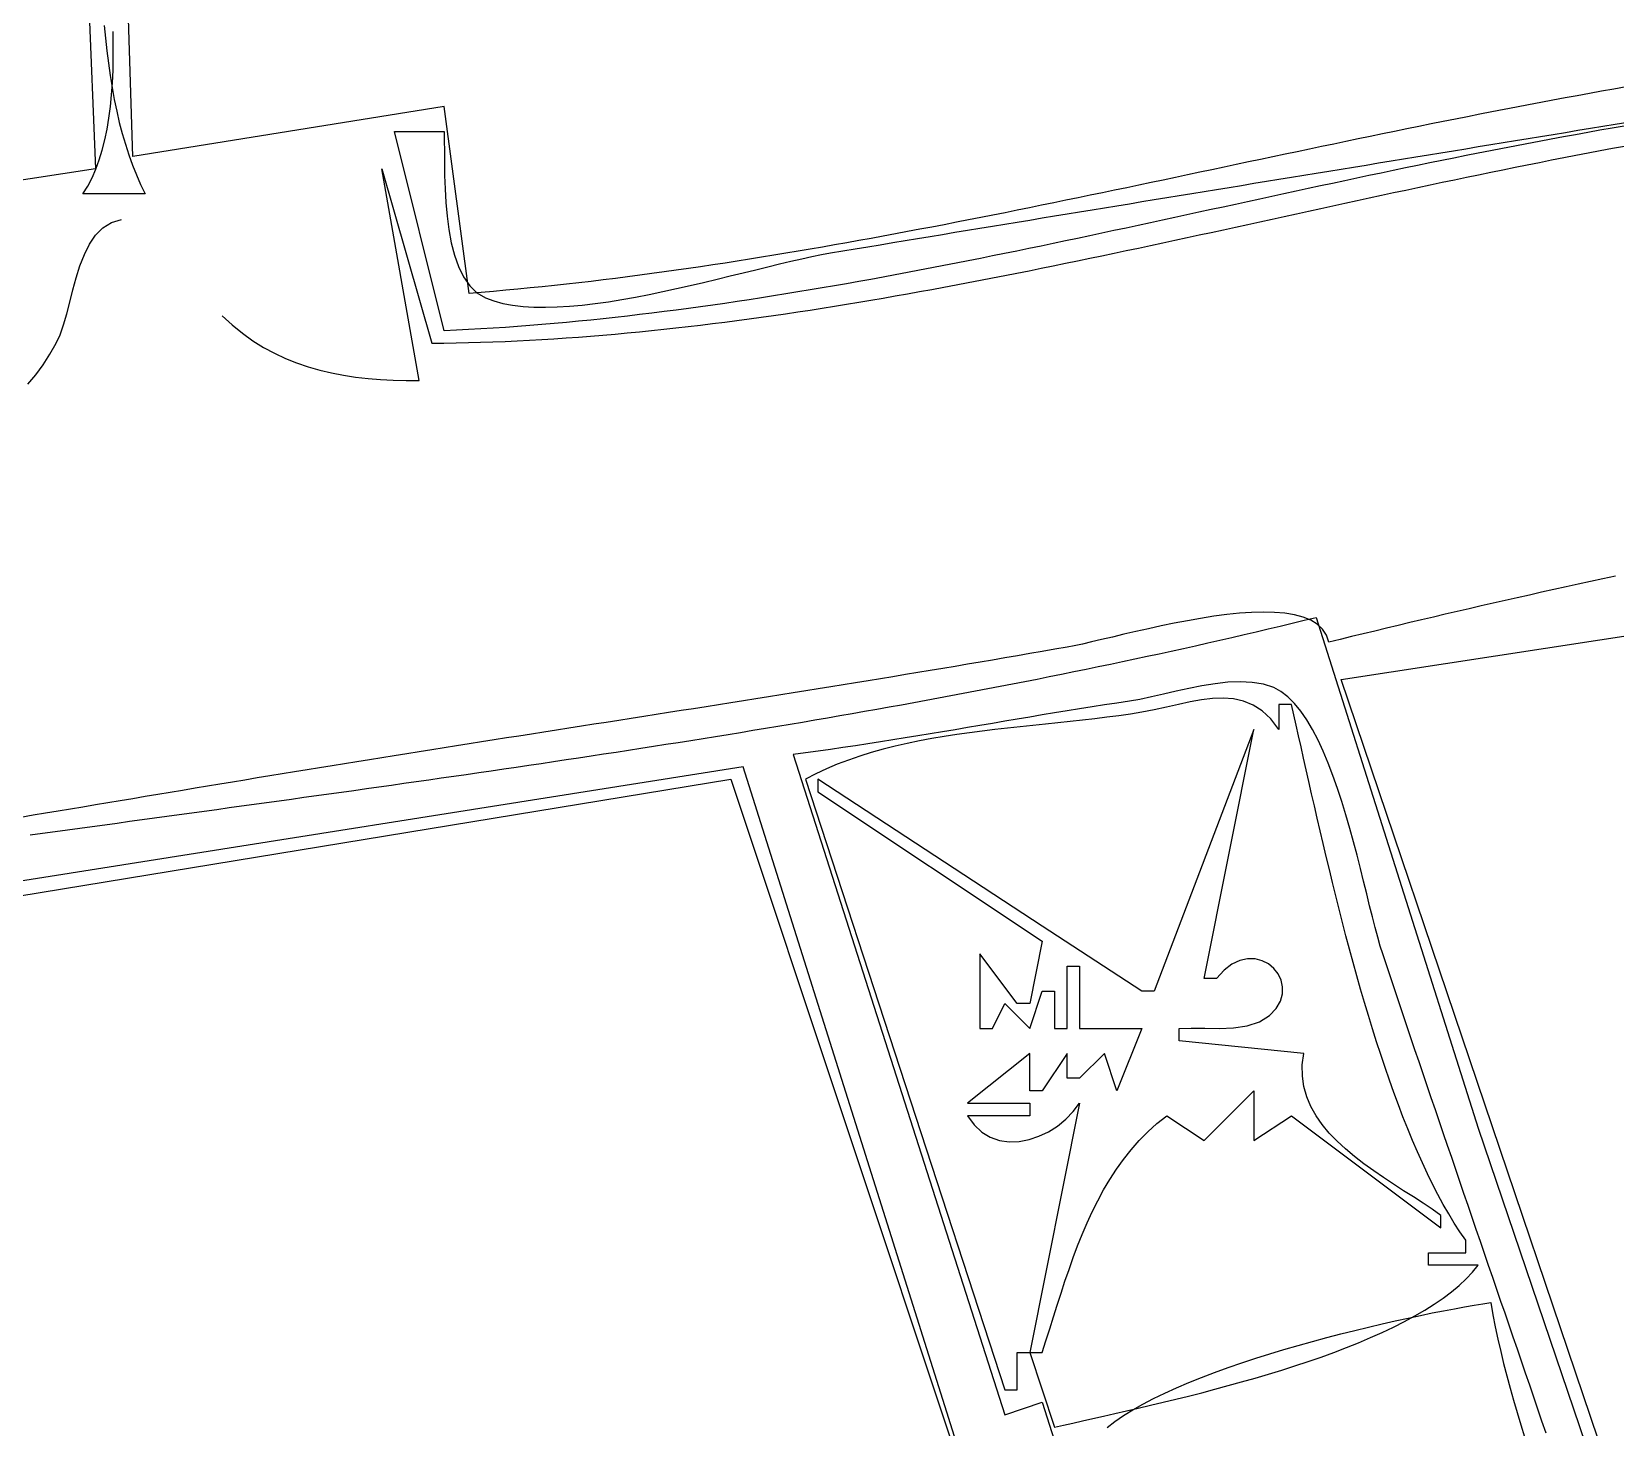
# Model space of a CAD drawing. Header units: metres. Extents: x 63 to 1153, y 57 to 743.
# Drawn here: x 729.9 to 857, y 483 to 595 of the extents above; entities that cross this region are included whole.
import ezdxf

# ---------------------------------------------------------------- set-up
doc = ezdxf.new("R2010")
doc.units = ezdxf.units.M

msp = doc.modelspace()

# ---------------------------------------------------------------- linework, layer by layer
for p, q in [((738, 585), (734, 712)), ((732.9606, 636), (735, 584)), ((735.7119, 595.5166), (735.8074, 594.491)), ((736.4399, 593.9677), (736.4222, 595.0208)), ((735.8074, 594.491), (735.9174, 593.478)), ((736.4383, 592.9307), (736.4399, 593.9677)), ((735.9174, 593.478), (736.0427, 592.4786)), ((736.0427, 592.4786), (736.1839, 591.4941)), ((736.4159, 591.9122), (736.4383, 592.9307)), ((736.1839, 591.4941), (736.3418, 590.5258)), ((736.3715, 590.9147), (736.4159, 591.9122)), ((736.2101, 588.9919), (736.3034, 589.9405)), ((736.3034, 589.9405), (736.3715, 590.9147)), ((736.3418, 590.5258), (736.5172, 589.5748)), ((853.9488, 589.8698), (852.9709, 589.6896)), ((854.9267, 590.048), (853.9488, 589.8698)), ((855.9047, 590.2243), (854.9267, 590.048)), ((856.8828, 590.3986), (855.9047, 590.2243)), ((857.8608, 590.5707), (856.8828, 590.3986)), ((736.0904, 588.0714), (736.2101, 588.9919)), ((736.5172, 589.5748), (736.7107, 588.6425)), ((736.7107, 588.6425), (736.9232, 587.7299)), ((763, 589), (738, 585)), ((765, 574), (763, 589)), ((847.1045, 588.5719), (846.1269, 588.3801)), ((848.0821, 588.7622), (847.1045, 588.5719)), ((849.0598, 588.951), (848.0821, 588.7622)), ((850.0375, 589.1382), (849.0598, 588.951)), ((851.0153, 589.3237), (850.0375, 589.1382)), ((851.9931, 589.5075), (851.0153, 589.3237)), ((852.9709, 589.6896), (851.9931, 589.5075)), ((735.9426, 587.1813), (736.0904, 588.0714)), ((736.9232, 587.7299), (737.1552, 586.8384)), ((841.2394, 587.4019), (840.262, 587.2028)), ((842.2168, 587.5999), (841.2394, 587.4019)), ((843.1943, 587.7968), (842.2168, 587.5999)), ((844.1718, 587.9925), (843.1943, 587.7968)), ((845.1493, 588.187), (844.1718, 587.9925)), ((846.1269, 588.3801), (845.1493, 588.187)), ((855.0018, 587.2591), (856.0018, 587.4239)), ((856.0018, 587.4239), (857.0017, 587.5889)), ((857.7154, 587.4312), (856.7388, 587.2632)), ((857.0017, 587.5889), (858.0016, 587.754)), ((735.557, 585.5016), (735.7653, 586.3239)), ((735.7653, 586.3239), (735.9426, 587.1813)), ((737.1552, 586.8384), (737.4076, 585.9692)), ((763, 571), (759, 587)), ((759, 587), (763, 587)), ((763, 587), (763.0083, 586.2643)), ((763.0083, 586.2643), (763.011, 585.4154)), ((835.3754, 586.1941), (834.3982, 585.9901)), ((836.3527, 586.3974), (835.3754, 586.1941)), ((837.33, 586.6), (836.3527, 586.3974)), ((838.3073, 586.8018), (837.33, 586.6)), ((839.2846, 587.0028), (838.3073, 586.8018)), ((840.262, 587.2028), (839.2846, 587.0028)), ((847.0018, 585.9442), (848.0018, 586.1082)), ((848.0018, 586.1082), (849.0019, 586.2723)), ((849.9062, 586.0171), (848.9305, 585.8301)), ((849.0019, 586.2723), (850.0019, 586.4365)), ((850.882, 586.202), (849.9062, 586.0171)), ((850.0019, 586.4365), (851.0019, 586.6008)), ((851.8578, 586.3847), (850.882, 586.202)), ((851.0019, 586.6008), (852.0019, 586.7652)), ((852.8338, 586.5652), (851.8578, 586.3847)), ((852.0019, 586.7652), (853.0019, 586.9297)), ((853.8099, 586.7434), (852.8338, 586.5652)), ((853.0019, 586.9297), (854.0019, 587.0943)), ((854.7861, 586.9192), (853.8099, 586.7434)), ((854.0019, 587.0943), (855.0018, 587.2591)), ((855.7624, 587.0925), (854.7861, 586.9192)), ((856.7388, 587.2632), (855.7624, 587.0925)), ((735.3163, 584.7168), (735.557, 585.5016)), ((737.4076, 585.9692), (737.681, 585.1235)), ((737.681, 585.1235), (737.9762, 584.3024)), ((763.011, 585.4154), (763.0164, 584.4743)), ((828.5351, 584.7563), (827.558, 584.5497)), ((829.5122, 584.9628), (828.5351, 584.7563)), ((830.4894, 585.169), (829.5122, 584.9628)), ((831.4665, 585.3749), (830.4894, 585.169)), ((832.4437, 585.5805), (831.4665, 585.3749)), ((833.4209, 585.7855), (832.4437, 585.5805)), ((834.3982, 585.9901), (833.4209, 585.7855)), ((839.0011, 584.6347), (840.0012, 584.7982)), ((840.0012, 584.7982), (841.0013, 584.9617)), ((841.0013, 584.9617), (842.0014, 585.1253)), ((842.0014, 585.1253), (843.0015, 585.2889)), ((843.0015, 585.2889), (844.0016, 585.4526)), ((844.0533, 584.8672), (843.0781, 584.6695)), ((844.0016, 585.4526), (845.0017, 585.6164)), ((845.0286, 585.0633), (844.0533, 584.8672)), ((845.0017, 585.6164), (846.0017, 585.7803)), ((846.004, 585.2577), (845.0286, 585.0633)), ((846.0017, 585.7803), (847.0018, 585.9442)), ((846.9794, 585.4503), (846.004, 585.2577)), ((847.9549, 585.6412), (846.9794, 585.4503)), ((848.9305, 585.8301), (847.9549, 585.6412)), ((851.89, 584.7145), (852.8661, 584.9055)), ((852.8661, 584.9055), (853.8424, 585.0944)), ((853.8424, 585.0944), (854.8187, 585.2812)), ((854.8187, 585.2812), (855.795, 585.4659)), ((855.795, 585.4659), (856.7715, 585.6483)), ((856.7715, 585.6483), (857.748, 585.8284)), ((735, 584), (709, 580)), ((734.7318, 583.2692), (735.0417, 583.9719)), ((735.0417, 583.9719), (735.3163, 584.7168)), ((737.9762, 584.3024), (738.294, 583.5074)), ((738.294, 583.5074), (738.635, 582.7395)), ((761, 567), (758, 584)), ((758, 584), (762, 570)), ((763.0164, 584.4743), (763.0329, 583.4619)), ((822.6726, 583.516), (821.6955, 583.3097)), ((823.6497, 583.7226), (822.6726, 583.516)), ((824.6267, 583.9293), (823.6497, 583.7226)), ((825.6038, 584.1361), (824.6267, 583.9293)), ((826.5809, 584.3429), (825.6038, 584.1361)), ((827.558, 584.5497), (826.5809, 584.3429)), ((831, 583.3279), (832.0002, 583.4912)), ((832.0002, 583.4912), (833.0003, 583.6545)), ((833.0003, 583.6545), (834.0004, 583.8178)), ((834.0004, 583.8178), (835.0006, 583.9811)), ((835.0006, 583.9811), (836.0007, 584.1444)), ((836.0007, 584.1444), (837.0008, 584.3078)), ((837.0008, 584.3078), (838.001, 584.4712)), ((838.2031, 583.6606), (837.2283, 583.4553)), ((838.001, 584.4712), (839.0011, 584.6347)), ((839.178, 583.8649), (838.2031, 583.6606)), ((840.1529, 584.068), (839.178, 583.8649)), ((841.1279, 584.2699), (840.1529, 584.068)), ((842.103, 584.4704), (841.1279, 584.2699)), ((843.0781, 584.6695), (842.103, 584.4704)), ((845.0587, 583.3293), (846.0344, 583.5318)), ((846.0344, 583.5318), (847.0102, 583.7329)), ((847.0102, 583.7329), (847.986, 583.9326)), ((847.986, 583.9326), (848.9619, 584.1306)), ((848.9619, 584.1306), (849.9379, 584.327)), ((849.9379, 584.327), (850.9139, 584.5217)), ((850.9139, 584.5217), (851.89, 584.7145)), ((734, 582), (734.385, 582.6111)), ((734.385, 582.6111), (734.7318, 583.2692)), ((738.635, 582.7395), (739, 582)), ((763.0329, 583.4619), (763.0688, 582.3994)), ((763.0688, 582.3994), (763.1322, 581.3077)), ((816.8104, 582.2835), (815.8333, 582.0799)), ((817.7874, 582.4878), (816.8104, 582.2835)), ((818.7644, 582.6926), (817.7874, 582.4878)), ((819.7415, 582.8979), (818.7644, 582.6926)), ((820.7185, 583.1036), (819.7415, 582.8979)), ((821.6955, 583.3097), (820.7185, 583.1036)), ((823.9991, 582.1847), (824.9992, 582.3481)), ((824.9992, 582.3481), (825.9993, 582.5114)), ((825.9993, 582.5114), (826.9995, 582.6747)), ((826.9995, 582.6747), (827.9996, 582.838)), ((827.9996, 582.838), (828.9997, 583.0013)), ((828.9997, 583.0013), (829.9999, 583.1646)), ((829.9999, 583.1646), (831, 583.3279)), ((831.38, 582.2052), (830.4054, 581.9946)), ((832.3547, 582.4153), (831.38, 582.2052)), ((833.3293, 582.6248), (832.3547, 582.4153)), ((834.304, 582.8336), (833.3293, 582.6248)), ((835.2787, 583.0417), (834.304, 582.8336)), ((836.2535, 583.2489), (835.2787, 583.0417)), ((837.2283, 583.4553), (836.2535, 583.2489)), ((839.2051, 582.0895), (840.1806, 582.2987)), ((840.1806, 582.2987), (841.1561, 582.5069)), ((841.1561, 582.5069), (842.1317, 582.7142)), ((842.1317, 582.7142), (843.1073, 582.9204)), ((843.1073, 582.9204), (844.083, 583.1255)), ((844.083, 583.1255), (845.0587, 583.3293)), ((739, 582), (734, 582)), ((763.1322, 581.3077), (763.2317, 580.2079)), ((810.9482, 581.0733), (809.9711, 580.8748)), ((811.9252, 581.2728), (810.9482, 581.0733)), ((812.9023, 581.4733), (811.9252, 581.2728)), ((813.8793, 581.6747), (812.9023, 581.4733)), ((814.8563, 581.8769), (813.8793, 581.6747)), ((815.8333, 582.0799), (814.8563, 581.8769)), ((815.9982, 580.8762), (816.9983, 581.04)), ((816.9983, 581.04), (817.9984, 581.2037)), ((817.9984, 581.2037), (818.9985, 581.3673)), ((818.9985, 581.3673), (819.9986, 581.5309)), ((819.9986, 581.5309), (820.9987, 581.6944)), ((820.9987, 581.6944), (821.9988, 581.8579)), ((821.9988, 581.8579), (822.9989, 582.0213)), ((822.9989, 582.0213), (823.9991, 582.1847)), ((825.5326, 580.9372), (824.5581, 580.7254)), ((826.5072, 581.149), (825.5326, 580.9372)), ((827.4817, 581.3608), (826.5072, 581.149)), ((828.4563, 581.5723), (827.4817, 581.3608)), ((829.4308, 581.7836), (828.4563, 581.5723)), ((830.4054, 581.9946), (829.4308, 581.7836)), ((833.3526, 580.8207), (834.328, 581.0334)), ((834.328, 581.0334), (835.3033, 581.2458)), ((835.3033, 581.2458), (836.2787, 581.4576)), ((836.2787, 581.4576), (837.2542, 581.6689)), ((837.2542, 581.6689), (838.2296, 581.8796)), ((838.2296, 581.8796), (839.2051, 582.0895)), ((735.6002, 579.2574), (736.2868, 579.6913)), ((736.2868, 579.6913), (737.0934, 579.9398)), ((763.2317, 580.2079), (763.3753, 579.1211)), ((804.1087, 579.7087), (803.1315, 579.5192)), ((805.0858, 579.8998), (804.1087, 579.7087)), ((806.0629, 580.0922), (805.0858, 579.8998)), ((807.0399, 580.286), (806.0629, 580.0922)), ((808.017, 580.481), (807.0399, 580.286)), ((807.998, 579.5632), (808.998, 579.7277)), ((808.9941, 580.6773), (808.017, 580.481)), ((809.9711, 580.8748), (808.9941, 580.6773)), ((808.998, 579.7277), (809.998, 579.892)), ((809.998, 579.892), (810.998, 580.0563)), ((810.998, 580.0563), (811.998, 580.2204)), ((811.998, 580.2204), (812.9981, 580.3845)), ((812.9981, 580.3845), (813.9981, 580.5485)), ((813.9981, 580.5485), (814.9982, 580.7124)), ((814.9982, 580.7124), (815.9982, 580.8762)), ((819.6853, 579.6693), (818.7107, 579.4592)), ((820.6599, 579.8798), (819.6853, 579.6693)), ((821.6344, 580.0908), (820.6599, 579.8798)), ((822.609, 580.3021), (821.6344, 580.0908)), ((823.5836, 580.5137), (822.609, 580.3021)), ((824.5581, 580.7254), (823.5836, 580.5137)), ((827.5006, 579.5412), (828.4759, 579.7545)), ((828.4759, 579.7545), (829.4512, 579.9678)), ((829.4512, 579.9678), (830.4266, 580.1812)), ((830.4266, 580.1812), (831.4019, 580.3945)), ((831.4019, 580.3945), (832.3772, 580.6077)), ((832.3772, 580.6077), (833.3526, 580.8207)), ((734.5293, 577.9421), (735.0192, 578.6653)), ((735.0192, 578.6653), (735.6002, 579.2574)), ((763.3753, 579.1211), (763.5716, 578.0683)), ((797.2684, 578.4171), (796.2912, 578.2398)), ((798.2457, 578.5963), (797.2684, 578.4171)), ((799.2229, 578.7774), (798.2457, 578.5963)), ((800.2001, 578.9603), (799.2229, 578.7774)), ((799.9987, 578.243), (800.9985, 578.4085)), ((801.1772, 579.1449), (800.2001, 578.9603)), ((800.9985, 578.4085), (801.9984, 578.5739)), ((802.1544, 579.3313), (801.1772, 579.1449)), ((801.9984, 578.5739), (802.9983, 578.7391)), ((803.1315, 579.5192), (802.1544, 579.3313)), ((802.9983, 578.7391), (803.9982, 578.9042)), ((803.9982, 578.9042), (804.9981, 579.0691)), ((804.9981, 579.0691), (805.9981, 579.2339)), ((805.9981, 579.2339), (806.998, 579.3986)), ((806.998, 579.3986), (807.998, 579.5632)), ((813.8371, 578.4192), (812.8623, 578.2139)), ((814.8119, 578.6256), (813.8371, 578.4192)), ((815.7867, 578.8328), (814.8119, 578.6256)), ((816.7614, 579.0409), (815.7867, 578.8328)), ((817.736, 579.2497), (816.7614, 579.0409)), ((818.7107, 579.4592), (817.736, 579.2497)), ((821.6484, 578.2694), (822.6238, 578.4801)), ((822.6238, 578.4801), (823.5991, 578.6914)), ((823.5991, 578.6914), (824.5745, 578.9032)), ((824.5745, 578.9032), (825.5499, 579.1155)), ((825.5499, 579.1155), (826.5252, 579.3282)), ((826.5252, 579.3282), (827.5006, 579.5412)), ((733.766, 576.2104), (734.1164, 577.1147)), ((734.1164, 577.1147), (734.5293, 577.9421)), ((763.5716, 578.0683), (763.8287, 577.0704)), ((790.4271, 577.2212), (789.4496, 577.0595)), ((791.4045, 577.3853), (790.4271, 577.2212)), ((792.3819, 577.5518), (791.4045, 577.3853)), ((793.3592, 577.7205), (792.3819, 577.5518)), ((792.5184, 576.9646), (793.2866, 577.1188)), ((793.2866, 577.1188), (794, 577.2469)), ((794.3366, 577.8915), (793.3592, 577.7205)), ((794, 577.2468), (794.9997, 577.4132)), ((795.3139, 578.0646), (794.3366, 577.8915)), ((794.9997, 577.4132), (795.9994, 577.5795)), ((796.2912, 578.2398), (795.3139, 578.0646)), ((795.9994, 577.5795), (796.9992, 577.7456)), ((796.9992, 577.7456), (797.999, 577.9116)), ((797.999, 577.9116), (798.9988, 578.0774)), ((798.9988, 578.0774), (799.9987, 578.243)), ((807.9874, 577.2049), (807.0123, 577.0073)), ((808.9625, 577.4041), (807.9874, 577.2049)), ((809.9376, 577.6046), (808.9625, 577.4041)), ((810.9125, 577.8065), (809.9376, 577.6046)), ((811.8875, 578.0096), (810.9125, 577.8065)), ((812.8623, 578.2139), (811.8875, 578.0096)), ((815.7954, 577.0236), (816.771, 577.2287)), ((816.771, 577.2287), (817.7465, 577.4349)), ((817.7465, 577.4349), (818.722, 577.6421)), ((818.722, 577.6421), (819.6975, 577.8504)), ((819.6975, 577.8504), (820.6729, 578.0595)), ((820.6729, 578.0595), (821.6484, 578.2694)), ((733.4638, 575.2562), (733.766, 576.2104)), ((763.8287, 577.0704), (764.1549, 576.1486)), ((764.1549, 576.1486), (764.5587, 575.3239)), ((781.6288, 575.8612), (780.651, 575.7243)), ((782.6065, 576.0011), (781.6288, 575.8612)), ((783.5842, 576.144), (782.6065, 576.0011)), ((784.5619, 576.2897), (783.5842, 576.144)), ((785.5395, 576.4383), (784.5619, 576.2897)), ((786.5171, 576.5896), (785.5395, 576.4383)), ((787.4946, 576.7437), (786.5171, 576.5896)), ((786.9913, 575.6554), (788.0009, 575.9046)), ((788.4722, 576.9003), (787.4946, 576.7437)), ((788.0009, 575.9046), (788.9806, 576.1454)), ((789.4496, 577.0595), (788.4722, 576.9003)), ((788.9806, 576.1454), (789.9264, 576.3747)), ((789.9264, 576.3747), (790.8341, 576.5896)), ((790.8341, 576.5896), (791.6995, 576.7872)), ((791.6995, 576.7872), (792.5184, 576.9646)), ((801.1596, 575.8574), (800.1839, 575.6725)), ((802.1353, 576.0443), (801.1596, 575.8574)), ((803.1108, 576.2333), (802.1353, 576.0443)), ((804.0863, 576.4241), (803.1108, 576.2333)), ((805.0617, 576.6168), (804.0863, 576.4241)), ((806.037, 576.8112), (805.0617, 576.6168)), ((807.0123, 577.0073), (806.037, 576.8112)), ((809.941, 575.8222), (810.9169, 576.0186)), ((810.9169, 576.0186), (811.8927, 576.2166)), ((811.8927, 576.2166), (812.8684, 576.4163)), ((812.8684, 576.4163), (813.8441, 576.6173)), ((813.8441, 576.6173), (814.8198, 576.8198)), ((814.8198, 576.8198), (815.7954, 577.0236)), ((733.1955, 574.2792), (733.4638, 575.2562)), ((764.5587, 575.3239), (765.0482, 574.6173)), ((765.0482, 574.6173), (765.6318, 574.0499)), ((771.8489, 574.6395), (770.8707, 574.5365)), ((772.8271, 574.7462), (771.8489, 574.6395)), ((773.8053, 574.8564), (772.8271, 574.7462)), ((774.7834, 574.9703), (773.8053, 574.8564)), ((775.7615, 575.0876), (774.7834, 574.9703)), ((776.7395, 575.2084), (775.7615, 575.0876)), ((777.7174, 575.3325), (776.7395, 575.2084)), ((778.6953, 575.4599), (777.7174, 575.3325)), ((779.6732, 575.5905), (778.6953, 575.4599)), ((780.651, 575.7243), (779.6732, 575.5905)), ((781.6434, 574.3838), (782.7391, 574.6317)), ((782.7391, 574.6317), (783.8259, 574.8857)), ((783.8259, 574.8857), (784.8997, 575.143)), ((784.8997, 575.143), (785.9562, 575.4005)), ((785.9562, 575.4005), (786.9913, 575.6554)), ((794.3273, 574.6113), (793.3508, 574.4432)), ((795.3037, 574.782), (794.3273, 574.6113)), ((796.28, 574.9553), (795.3037, 574.782)), ((797.2561, 575.1311), (796.28, 574.9553)), ((798.2321, 575.3093), (797.2561, 575.1311)), ((799.2081, 575.4898), (798.2321, 575.3093)), ((800.1839, 575.6725), (799.2081, 575.4898)), ((803.1084, 574.5012), (804.0847, 574.6836)), ((804.0847, 574.6836), (805.0609, 574.8682)), ((805.0609, 574.8682), (806.037, 575.055)), ((806.037, 575.055), (807.0131, 575.2439)), ((807.0131, 575.2439), (807.9892, 575.4348)), ((807.9892, 575.4348), (808.9651, 575.6276)), ((808.9651, 575.6276), (809.941, 575.8222)), ((732.7032, 572.365), (732.9468, 573.3064)), ((732.9468, 573.3064), (733.1955, 574.2792)), ((765.9786, 574.0794), (765, 574)), ((765.6318, 574.0499), (766.3178, 573.6427)), ((766.9571, 574.1629), (765.9786, 574.0794)), ((766.3178, 573.6427), (766.9868, 573.3939)), ((767.9356, 574.2504), (766.9571, 574.1629)), ((766.9868, 573.3939), (767.7139, 573.1981)), ((768.914, 574.3419), (767.9356, 574.2504)), ((769.8924, 574.4373), (768.914, 574.3419)), ((770.8707, 574.5365), (769.8924, 574.4373)), ((775.1173, 573.1892), (776.1784, 573.3387)), ((776.1784, 573.3387), (777.2557, 573.512)), ((777.2557, 573.512), (778.345, 573.7061)), ((778.345, 573.7061), (779.4422, 573.9181)), ((779.4422, 573.9181), (780.5431, 574.1449)), ((780.5431, 574.1449), (781.6434, 574.3838)), ((786.5117, 573.3479), (785.5341, 573.2041)), ((787.4892, 573.4951), (786.5117, 573.3479)), ((788.4664, 573.6456), (787.4892, 573.4951)), ((789.4436, 573.7991), (788.4664, 573.6456)), ((790.4206, 573.9558), (789.4436, 573.7991)), ((791.3975, 574.1154), (790.4206, 573.9558)), ((792.3742, 574.2779), (791.3975, 574.1154)), ((793.3508, 574.4432), (792.3742, 574.2779)), ((796.272, 573.2946), (797.2489, 573.4589)), ((797.2489, 573.4589), (798.2257, 573.626)), ((798.2257, 573.626), (799.2024, 573.7958)), ((799.2024, 573.7958), (800.179, 573.9684)), ((800.179, 573.9684), (801.1555, 574.1435)), ((801.1555, 574.1435), (802.132, 574.3211)), ((802.132, 574.3211), (803.1084, 574.5012)), ((732.4505, 571.4821), (732.7032, 572.365)), ((745.1882, 572.2129), (745.9918, 571.4742)), ((767.7139, 573.1981), (768.4948, 573.0524)), ((768.4948, 573.0524), (769.3253, 572.9539)), ((769.3253, 572.9539), (770.2013, 572.8996)), ((770.2013, 572.8996), (771.1187, 572.8867)), ((771.1187, 572.8867), (772.0731, 572.9121)), ((772.0731, 572.9121), (773.0605, 572.9729)), ((773.0605, 572.9729), (774.0766, 573.0662)), ((774.0766, 573.0662), (775.1173, 573.1892)), ((776.7286, 572.0719), (775.7493, 571.9658)), ((777.7077, 572.1823), (776.7286, 572.0719)), ((778.6866, 572.2967), (777.7077, 572.1823)), ((779.6653, 572.415), (778.6866, 572.2967)), ((780.6439, 572.5373), (779.6653, 572.415)), ((781.6222, 572.6633), (780.6439, 572.5373)), ((782.6005, 572.7931), (781.6222, 572.6633)), ((783.5785, 572.9266), (782.6005, 572.7931)), ((784.5564, 573.0636), (783.5785, 572.9266)), ((785.5341, 573.2041), (784.5564, 573.0636)), ((787.4753, 571.9586), (788.4531, 572.0934)), ((788.4531, 572.0934), (789.4309, 572.2318)), ((789.4309, 572.2318), (790.4085, 572.3737)), ((790.4085, 572.3737), (791.386, 572.5191)), ((791.386, 572.5191), (792.3634, 572.6678)), ((792.3634, 572.6678), (793.3407, 572.8198)), ((793.3407, 572.8198), (794.3179, 572.975)), ((794.3179, 572.975), (795.295, 573.1333)), ((795.295, 573.1333), (796.272, 573.2946)), ((732.1743, 570.6847), (732.4505, 571.4821)), ((745.9918, 571.4742), (746.8121, 570.8066)), ((746.8121, 570.8066), (747.6487, 570.2068)), ((763.982, 571.0448), (763, 571)), ((764.9638, 571.0948), (763.982, 571.0448)), ((765.9454, 571.1499), (764.9638, 571.0948)), ((766.9267, 571.2101), (765.9454, 571.1499)), ((767.9079, 571.2753), (766.9267, 571.2101)), ((768.8888, 571.3454), (767.9079, 571.2753)), ((769.8695, 571.4203), (768.8888, 571.3454)), ((770.85, 571.4998), (769.8695, 571.4203)), ((771.8302, 571.5841), (770.85, 571.4998)), ((772.8103, 571.6729), (771.8302, 571.5841)), ((773.7902, 571.7661), (772.8103, 571.6729)), ((774.7698, 571.8638), (773.7902, 571.7661)), ((775.7493, 571.9658), (774.7698, 571.8638)), ((776.7102, 570.7385), (777.6895, 570.8279)), ((777.6895, 570.8279), (778.6687, 570.9219)), ((778.6687, 570.9219), (779.6478, 571.0204)), ((779.6478, 571.0204), (780.6267, 571.1233)), ((780.6267, 571.1233), (781.6055, 571.2304)), ((781.6055, 571.2304), (782.5841, 571.3417)), ((782.5841, 571.3417), (783.5626, 571.4572)), ((783.5626, 571.4572), (784.541, 571.5767)), ((784.541, 571.5767), (785.5192, 571.7002)), ((785.5192, 571.7002), (786.4973, 571.8275)), ((786.4973, 571.8275), (787.4753, 571.9586)), ((731.3487, 569.1181), (731.8603, 570)), ((731.8603, 570), (732.1743, 570.6847)), ((747.6487, 570.2068), (748.5015, 569.6713)), ((748.5015, 569.6713), (749.3704, 569.1966)), ((762, 570), (762.9819, 570.011)), ((762.9819, 570.011), (763.9637, 570.0279)), ((763.9637, 570.0279), (764.9452, 570.0505)), ((764.9452, 570.0505), (765.9266, 570.0788)), ((765.9266, 570.0788), (766.9078, 570.1126)), ((766.9078, 570.1126), (767.8888, 570.152)), ((767.8888, 570.152), (768.8696, 570.1967)), ((768.8696, 570.1967), (769.8503, 570.2467)), ((769.8503, 570.2467), (770.8308, 570.302)), ((770.8308, 570.302), (771.8111, 570.3624)), ((771.8111, 570.3624), (772.7912, 570.4278)), ((772.7912, 570.4278), (773.7712, 570.4982)), ((773.7712, 570.4982), (774.751, 570.5735)), ((774.751, 570.5735), (775.7307, 570.6537)), ((775.7307, 570.6537), (776.7102, 570.7385)), ((730.2126, 567.4763), (730.799, 568.277)), ((730.799, 568.277), (731.3487, 569.1181)), ((749.3704, 569.1966), (750.2553, 568.7794)), ((750.2553, 568.7794), (751.156, 568.4162)), ((751.156, 568.4162), (752.0723, 568.1035)), ((729.591, 566.7154), (730.2126, 567.4763)), ((752.0723, 568.1035), (753.0042, 567.838)), ((753.0042, 567.838), (753.9514, 567.6163)), ((753.9514, 567.6163), (754.9138, 567.4348)), ((754.9138, 567.4348), (755.8913, 567.2902)), ((755.8913, 567.2902), (756.8838, 567.179)), ((756.8838, 567.179), (757.891, 567.0978)), ((757.891, 567.0978), (758.9129, 567.0432)), ((758.9129, 567.0432), (759.9492, 567.0117)), ((759.9492, 567.0117), (761, 567)), ((853.0487, 550.444), (852.0659, 550.228)), ((854.0341, 550.6591), (853.0487, 550.444)), ((855.022, 550.8731), (854.0341, 550.6591)), ((856.0123, 551.0859), (855.022, 550.8731)), ((857.0048, 551.2976), (856.0123, 551.0859)), ((848.1618, 549.3546), (847.1931, 549.1343)), ((849.1335, 549.5742), (848.1618, 549.3546)), ((850.1082, 549.793), (849.1335, 549.5742)), ((851.0857, 550.0109), (850.1082, 549.793)), ((852.0659, 550.228), (851.0857, 550.0109)), ((823.7166, 547.9177), (822.6557, 547.7313)), ((824.7709, 548.082), (823.7166, 547.9177)), ((825.8102, 548.2194), (824.7709, 548.082)), ((826.8259, 548.3249), (825.8102, 548.2194)), ((827.8095, 548.3938), (826.8259, 548.3249)), ((828.7524, 548.4212), (827.8095, 548.3938)), ((829.6461, 548.4023), (828.7524, 548.4212)), ((830.4821, 548.3322), (829.6461, 548.4023)), ((831.2518, 548.206), (830.4821, 548.3322)), ((831.9467, 548.0189), (831.2518, 548.206)), ((832.5582, 547.766), (831.9467, 548.0189)), ((832.036, 547.7636), (833, 548)), ((833, 548), (846, 507)), ((842.3982, 548.0231), (841.4495, 547.7993)), ((843.3504, 548.2464), (842.3982, 548.0231)), ((844.3061, 548.4692), (843.3504, 548.2464)), ((845.2652, 548.6915), (844.3061, 548.4692)), ((846.2276, 548.9132), (845.2652, 548.6915)), ((847.1931, 549.1343), (846.2276, 548.9132)), ((817.553, 546.6379), (816.6325, 546.4209)), ((818.5182, 546.862), (817.553, 546.6379)), ((819.5197, 547.0882), (818.5182, 546.862)), ((820.5487, 547.3117), (819.5197, 547.0882)), ((821.597, 547.5277), (820.5487, 547.3117)), ((822.6557, 547.7313), (821.597, 547.5277)), ((826.2303, 546.3882), (827.2004, 546.6125)), ((827.2004, 546.6125), (828.1696, 546.8387)), ((828.1696, 546.8387), (829.1377, 547.0669)), ((829.1377, 547.0669), (830.1048, 547.2971)), ((830.1048, 547.2971), (831.0709, 547.5294)), ((831.0709, 547.5294), (832.036, 547.7636)), ((833.0779, 547.4426), (832.5582, 547.766)), ((833.497, 547.0436), (833.0779, 547.4426)), ((833.8073, 546.5644), (833.497, 547.0436)), ((835, 543), (861, 547)), ((836.7631, 546.6758), (835.8378, 546.4506)), ((837.6925, 546.901), (836.7631, 546.6758)), ((838.6259, 547.126), (837.6925, 546.901)), ((839.5633, 547.3507), (838.6259, 547.126)), ((840.5046, 547.5752), (839.5633, 547.3507)), ((841.4495, 547.7993), (840.5046, 547.5752)), ((812.0026, 545.436), (811.0051, 545.262)), ((813, 545.611), (812.0026, 545.436)), ((813.5687, 545.7202), (813, 545.6111)), ((814.2248, 545.8605), (813.5687, 545.7202)), ((814.9599, 546.0274), (814.2248, 545.8605)), ((815.7653, 546.2158), (814.9599, 546.0274)), ((816.6325, 546.4209), (815.7653, 546.2158)), ((821.3652, 545.2952), (822.34, 545.5101)), ((822.34, 545.5101), (823.314, 545.7268)), ((823.314, 545.7268), (824.287, 545.9454)), ((824.287, 545.9454), (825.2591, 546.1658)), ((825.2591, 546.1658), (826.2303, 546.3882)), ((834, 546), (833.8073, 546.5644)), ((834.9167, 546.2253), (834, 546)), ((835.8378, 546.4506), (834.9167, 546.2253)), ((804.0173, 544.068), (803.0184, 543.9006)), ((805.0161, 544.2362), (804.0173, 544.068)), ((806.0146, 544.4051), (805.0161, 544.2362)), ((807.0131, 544.5748), (806.0146, 544.4051)), ((808.0113, 544.7453), (807.0131, 544.5748)), ((809.0094, 544.9166), (808.0113, 544.7453)), ((810.0073, 545.0889), (809.0094, 544.9166)), ((811.0051, 545.262), (810.0073, 545.0889)), ((815.4975, 544.0435), (816.4776, 544.2478)), ((816.4776, 544.2478), (817.4568, 544.4538)), ((817.4568, 544.4538), (818.4352, 544.6615)), ((818.4352, 544.6615), (819.4127, 544.8709)), ((819.4127, 544.8709), (820.3894, 545.0822)), ((820.3894, 545.0822), (821.3652, 545.2952)), ((797.0222, 542.9104), (796.0223, 542.7475)), ((798.0218, 543.0739), (797.0222, 542.9104)), ((799.0214, 543.2379), (798.0218, 543.0739)), ((800.0209, 543.4026), (799.0214, 543.2379)), ((801.0202, 543.568), (800.0209, 543.4026)), ((802.0194, 543.7339), (801.0202, 543.568)), ((803.0184, 543.9006), (802.0194, 543.7339)), ((808.6152, 542.6599), (809.6007, 542.8528)), ((809.6007, 542.8528), (810.5854, 543.0472)), ((810.5854, 543.0472), (811.5693, 543.2432)), ((811.5693, 543.2432), (812.5525, 543.4408)), ((812.5525, 543.4408), (813.535, 543.6401)), ((813.535, 543.6401), (814.5166, 543.841)), ((814.5166, 543.841), (815.4975, 544.0435)), ((826.8997, 542.8279), (825.9003, 542.7857)), ((827.8555, 542.7817), (826.8997, 542.8279)), ((857.0031, 478), (835, 543)), ((789.0209, 541.6209), (788.0203, 541.4616)), ((790.0214, 541.7805), (789.0209, 541.6209)), ((791.0217, 541.9406), (790.0214, 541.7805)), ((792.0221, 542.101), (791.0217, 541.9406)), ((793.0223, 542.2619), (792.0221, 542.101)), ((794.0224, 542.4233), (793.0223, 542.2619)), ((795.0224, 542.5851), (794.0224, 542.4233)), ((796.0223, 542.7475), (795.0224, 542.5851)), ((801.6984, 541.3519), (802.6885, 541.5344)), ((802.6885, 541.5344), (803.6779, 541.7183)), ((803.6779, 541.7183), (804.6667, 541.9037)), ((804.6667, 541.9037), (805.6548, 542.0905)), ((805.6548, 542.0905), (806.6423, 542.2788)), ((806.6423, 542.2788), (807.6291, 542.4686)), ((807.6291, 542.4686), (808.6152, 542.6599)), ((819.7654, 541.6122), (818.849, 541.4192)), ((820.7352, 541.8338), (819.7654, 541.6122)), ((821.7445, 542.0673), (820.7352, 541.8338)), ((822.7795, 542.2959), (821.7445, 542.0673)), ((823.8264, 542.503), (822.7795, 542.2959)), ((824.8713, 542.6719), (823.8264, 542.503)), ((825.5353, 541.5187), (824.6737, 541.4848)), ((825.9003, 542.7857), (824.8713, 542.6719)), ((826.3669, 541.4565), (825.5353, 541.5187)), ((828.7538, 542.6303), (827.8555, 542.7817)), ((829.581, 542.3572), (828.7538, 542.6303)), ((830.1621, 542.0431), (829.581, 542.3572)), ((830.7177, 541.6195), (830.1621, 542.0431)), ((831.2485, 541.0947), (830.7177, 541.6195)), ((781.0149, 540.355), (780.014, 540.1978)), ((782.0158, 540.5124), (781.0149, 540.355)), ((783.0167, 540.67), (782.0158, 540.5124)), ((784.0175, 540.8278), (783.0167, 540.67)), ((785.0183, 540.9858), (784.0175, 540.8278)), ((786.0191, 541.1441), (785.0183, 540.9858)), ((787.0197, 541.3027), (786.0191, 541.1441)), ((788.0203, 541.4616), (787.0197, 541.3027)), ((794.7522, 540.112), (795.7461, 540.2852)), ((795.7461, 540.2852), (796.7395, 540.4597)), ((796.7395, 540.4597), (797.7324, 540.6355)), ((797.7324, 540.6355), (798.7248, 540.8126)), ((798.7248, 540.8126), (799.7166, 540.991)), ((799.7166, 540.991), (800.7078, 541.1707)), ((800.7078, 541.1707), (801.6984, 541.3519)), ((812.0002, 540.3295), (811.0009, 540.1641)), ((812.9995, 540.4931), (812.0002, 540.3295)), ((813.9991, 540.6545), (812.9995, 540.4931)), ((814.9989, 540.8133), (813.9991, 540.6545)), ((815.9989, 540.9694), (814.9989, 540.8133)), ((816.9993, 541.1222), (815.9989, 540.9694)), ((818, 541.2716), (816.9993, 541.1222)), ((818.849, 541.4192), (818, 541.2716)), ((819, 540.3889), (818.0787, 540.2409)), ((819.9947, 540.5772), (819, 540.3889)), ((820.9727, 540.7901), (819.9947, 540.5772)), ((821.9318, 541.0074), (820.9727, 540.7901)), ((822.8698, 541.209), (821.9318, 541.0074)), ((823.7845, 541.3748), (822.8698, 541.209)), ((824.6737, 541.4848), (823.7845, 541.3748)), ((827.1665, 541.2781), (826.3669, 541.4565)), ((827.9317, 540.9633), (827.1665, 541.2781)), ((828.6605, 540.4921), (827.9317, 540.9633)), ((829.3507, 539.8444), (828.6605, 540.4921)), ((831, 541), (830, 541)), ((830, 541), (830, 539)), ((831.1872, 540.1864), (831, 541)), ((831.7554, 540.4772), (831.2485, 541.0947)), ((832.2392, 539.7754), (831.7554, 540.4772)), ((773.0069, 539.1001), (772.0059, 538.9434)), ((774.0079, 539.2568), (773.0069, 539.1001)), ((775.009, 539.4135), (774.0079, 539.2568)), ((776.01, 539.5702), (775.009, 539.4135)), ((777.011, 539.727), (776.01, 539.5702)), ((778.012, 539.8839), (777.011, 539.727)), ((779.013, 540.0408), (778.012, 539.8839)), ((780.014, 540.1978), (779.013, 540.0408)), ((787.7817, 538.933), (788.7788, 539.098)), ((788.7788, 539.098), (789.7755, 539.2641)), ((789.7755, 539.2641), (790.7717, 539.4313)), ((790.7717, 539.4313), (791.7675, 539.5997)), ((791.7675, 539.5997), (792.7629, 539.7693)), ((792.7629, 539.7693), (793.7578, 539.94)), ((793.7578, 539.94), (794.7522, 540.112)), ((804.0081, 538.9841), (803.009, 538.8164)), ((805.0071, 539.1526), (804.0081, 538.9841)), ((806.0061, 539.3218), (805.0071, 539.1526)), ((807.005, 539.4912), (806.0061, 539.3218)), ((807.19, 538.9905), (806.1717, 538.8672)), ((808.0039, 539.6604), (807.005, 539.4912)), ((808.2087, 539.1066), (807.19, 538.9905)), ((809.0028, 539.8292), (808.0039, 539.6604)), ((809.2263, 539.2171), (808.2087, 539.1066)), ((810.0018, 539.9972), (809.0028, 539.8292)), ((810.2412, 539.3238), (809.2263, 539.2171)), ((811.0009, 540.1641), (810.0018, 539.9972)), ((811.2519, 539.4283), (810.2412, 539.3238)), ((812.2568, 539.5323), (811.2519, 539.4283)), ((813.2544, 539.6375), (812.2568, 539.5323)), ((814.2432, 539.7456), (813.2544, 539.6375)), ((815.2215, 539.8583), (814.2432, 539.7456)), ((816.1879, 539.9773), (815.2215, 539.8583)), ((817.1408, 540.1043), (816.1879, 539.9773)), ((818.0787, 540.2409), (817.1408, 540.1043)), ((828, 539), (820, 518)), ((824, 519), (828, 539)), ((830, 539), (829.3507, 539.8444)), ((831.3788, 539.3471), (831.1872, 540.1864)), ((831.5748, 538.4835), (831.3788, 539.3471)), ((832.7007, 538.9978), (832.2392, 539.7754)), ((833.1408, 538.1526), (832.7007, 538.9978)), ((764.9995, 537.8434), (763.9988, 537.6856)), ((766.0003, 538.0011), (764.9995, 537.8434)), ((767.0012, 538.1585), (766.0003, 538.0011)), ((768.002, 538.3157), (767.0012, 538.1585)), ((769.003, 538.4728), (768.002, 538.3157)), ((770.0039, 538.6298), (769.003, 538.4728)), ((771.0049, 538.7866), (770.0039, 538.6298)), ((772.0059, 538.9434), (771.0049, 538.7866)), ((779.7924, 537.6506), (780.7922, 537.8075)), ((780.7922, 537.8075), (781.7917, 537.9653)), ((781.7917, 537.9653), (782.7908, 538.124)), ((782.7908, 538.124), (783.7897, 538.2838)), ((783.7897, 538.2838), (784.7882, 538.4445)), ((784.7882, 538.4445), (785.7864, 538.6063)), ((785.7864, 538.6063), (786.7843, 538.7691)), ((786.7843, 538.7691), (787.7817, 538.933)), ((797.0104, 537.8487), (796.0096, 537.697)), ((798.0108, 538.0037), (797.0104, 537.8487)), ((799.0109, 538.1617), (798.0108, 538.0037)), ((800.0107, 538.3223), (799.0109, 538.1617)), ((800.1576, 537.8806), (799.1856, 537.6593)), ((801.0103, 538.4852), (800.0107, 538.3223)), ((801.1408, 538.0829), (800.1576, 537.8806)), ((802.0098, 538.65), (801.0103, 538.4852)), ((802.1338, 538.2677), (801.1408, 538.0829)), ((803.009, 538.8164), (802.0098, 538.65)), ((803.1349, 538.4369), (802.1338, 538.2677)), ((804.1426, 538.592), (803.1349, 538.4369)), ((805.1554, 538.7349), (804.1426, 538.592)), ((806.1717, 538.8672), (805.1554, 538.7349)), ((831.7753, 537.5968), (831.5748, 538.4835)), ((833.5603, 537.2484), (833.1408, 538.1526)), ((756.9954, 536.5723), (755.9952, 536.4118)), ((757.9956, 536.7324), (756.9954, 536.5723)), ((758.996, 536.8921), (757.9956, 536.7324)), ((759.9964, 537.0515), (758.996, 536.8921)), ((760.9969, 537.2105), (759.9964, 537.0515)), ((761.9974, 537.3691), (760.9969, 537.2105)), ((762.9981, 537.5275), (761.9974, 537.3691)), ((763.9988, 537.6856), (762.9981, 537.5275)), ((771.7859, 536.4271), (772.7874, 536.5772)), ((772.7874, 536.5772), (773.7887, 536.728)), ((773.7887, 536.728), (774.7899, 536.8797)), ((774.7899, 536.8797), (775.7908, 537.0322)), ((775.7908, 537.0322), (776.7916, 537.1855)), ((776.7916, 537.1855), (777.7921, 537.3396)), ((777.7921, 537.3396), (778.7924, 537.4947)), ((778.7924, 537.4947), (779.7924, 537.6506)), ((792.0028, 537.13), (791, 537)), ((791, 537), (808, 484)), ((793.0052, 537.2651), (792.0028, 537.13)), ((794.0071, 537.4048), (793.0052, 537.2651)), ((795.0086, 537.5489), (794.0071, 537.4048)), ((795.4409, 536.5497), (794.5483, 536.2078)), ((796.0096, 537.697), (795.0086, 537.5489)), ((796.3525, 536.8642), (795.4409, 536.5497)), ((797.2815, 537.1528), (796.3525, 536.8642)), ((798.2263, 537.4173), (797.2815, 537.1528)), ((799.1856, 537.6593), (798.2263, 537.4173)), ((831.9804, 536.6884), (831.7753, 537.5968)), ((832.1901, 535.7597), (831.9804, 536.6884)), ((833.96, 536.2936), (833.5603, 537.2484)), ((787, 536), (648, 514)), ((748.9972, 535.2741), (747.998, 535.1093)), ((749.9966, 535.4383), (748.9972, 535.2741)), ((750.996, 535.6019), (749.9966, 535.4383)), ((751.9957, 535.7649), (750.996, 535.6019)), ((752.9954, 535.9274), (751.9957, 535.7649)), ((753.9952, 536.0893), (752.9954, 535.9274)), ((754.9952, 536.2508), (753.9952, 536.0893)), ((755.9952, 536.4118), (754.9952, 536.2508)), ((762.7675, 535.1072), (763.7698, 535.2514)), ((763.7698, 535.2514), (764.7721, 535.3961)), ((764.7721, 535.3961), (765.7743, 535.5414)), ((765.7743, 535.5414), (766.7765, 535.6873)), ((766.7765, 535.6873), (767.7786, 535.8339)), ((767.7786, 535.8339), (768.7806, 535.9812)), ((768.7806, 535.9812), (769.7825, 536.1291)), ((769.7825, 536.1291), (770.7842, 536.2777)), ((770.7842, 536.2777), (771.7859, 536.4271)), ((805, 479), (787, 536)), ((792.8263, 535.4346), (792, 535)), ((793.6763, 535.8366), (792.8263, 535.4346)), ((794.5483, 536.2078), (793.6763, 535.8366)), ((832.4047, 534.812), (832.1901, 535.7597)), ((834.3407, 535.2966), (833.96, 536.2936)), ((834.7032, 534.2658), (834.3407, 535.2966)), ((700, 520.9197), (786, 535)), ((741.0014, 533.944), (740.0017, 533.7772)), ((742.001, 534.1108), (741.0014, 533.944)), ((743.0007, 534.2776), (742.001, 534.1108)), ((744.0005, 534.4443), (743.0007, 534.2776)), ((745.0002, 534.611), (744.0005, 534.4443)), ((746, 534.7777), (745.0002, 534.611)), ((746.9989, 534.9438), (746, 534.7777)), ((747.998, 535.1093), (746.9989, 534.9438)), ((753.7481, 533.8323), (754.75, 533.9722)), ((754.75, 533.9722), (755.752, 534.1125)), ((755.752, 534.1125), (756.754, 534.2532)), ((756.754, 534.2532), (757.7562, 534.3944)), ((757.7562, 534.3944), (758.7584, 534.536)), ((758.7584, 534.536), (759.7606, 534.678)), ((759.7606, 534.678), (760.7629, 534.8206)), ((760.7629, 534.8206), (761.7652, 534.9636)), ((761.7652, 534.9636), (762.7675, 535.1072)), ((786, 535), (805, 478)), ((792, 535), (808, 486)), ((811, 523.2222), (793, 535)), ((793, 535), (793, 534)), ((793, 534), (811, 522)), ((832.6241, 533.8467), (832.4047, 534.812)), ((835.0484, 533.2096), (834.7032, 534.2658)), ((734.0039, 532.7763), (733.0043, 532.6095)), ((735.0035, 532.9431), (734.0039, 532.7763)), ((736.0031, 533.1099), (735.0035, 532.9431)), ((737.0028, 533.2768), (736.0031, 533.1099)), ((738.0024, 533.4436), (737.0028, 533.2768)), ((739.002, 533.6104), (738.0024, 533.4436)), ((740.0017, 533.7772), (739.002, 533.6104)), ((744.7386, 532.5866), (745.7388, 532.7241)), ((745.7388, 532.7241), (746.7393, 532.8617)), ((746.7393, 532.8617), (747.74, 532.9996)), ((747.74, 532.9996), (748.7409, 533.1376)), ((748.7409, 533.1376), (749.742, 533.276)), ((749.742, 533.276), (750.7433, 533.4146)), ((750.7433, 533.4146), (751.7447, 533.5535)), ((751.7447, 533.5535), (752.7464, 533.6927)), ((752.7464, 533.6927), (753.7481, 533.8323)), ((832.8484, 532.865), (832.6241, 533.8467)), ((833.0779, 531.8684), (832.8484, 532.865)), ((835.3771, 532.1365), (835.0484, 533.2096)), ((730.0055, 532.1093), (729.0059, 531.9427)), ((731.0051, 532.276), (730.0055, 532.1093)), ((732.0047, 532.4428), (731.0051, 532.276)), ((733.0043, 532.6095), (732.0047, 532.4428)), ((734.7529, 531.2178), (735.7498, 531.3545)), ((735.7498, 531.3545), (736.7472, 531.4912)), ((736.7472, 531.4912), (737.745, 531.6279)), ((737.745, 531.6279), (738.7431, 531.7647)), ((738.7431, 531.7647), (739.7415, 531.9014)), ((739.7415, 531.9014), (740.7403, 532.0383)), ((740.7403, 532.0383), (741.7395, 532.1752)), ((741.7395, 532.1752), (742.7389, 532.3122)), ((742.7389, 532.3122), (743.7386, 532.4493)), ((743.7386, 532.4493), (744.7386, 532.5866)), ((833.3124, 530.8582), (833.0779, 531.8684)), ((835.6901, 531.0548), (835.3771, 532.1365)), ((729.7744, 530.533), (730.7692, 530.6701)), ((730.7692, 530.6701), (731.7644, 530.8072)), ((731.7644, 530.8072), (732.7601, 530.9441)), ((732.7601, 530.9441), (733.7563, 531.081)), ((733.7563, 531.081), (734.7529, 531.2178)), ((833.5522, 529.8357), (833.3124, 530.8582)), ((835.9882, 529.9729), (835.6901, 531.0548)), ((833.7973, 528.8022), (833.5522, 529.8357)), ((836.2723, 528.8994), (835.9882, 529.9729)), ((836.5432, 527.8426), (836.2723, 528.8994)), ((834.0478, 527.7592), (833.7973, 528.8022)), ((834.3039, 526.7079), (834.0478, 527.7592)), ((836.8017, 526.8109), (836.5432, 527.8426)), ((834.5655, 525.6497), (834.3039, 526.7079)), ((837.0486, 525.8128), (836.8017, 526.8109)), ((834.8328, 524.586), (834.5655, 525.6497)), ((837.2848, 524.8567), (837.0486, 525.8128)), ((835.1059, 523.518), (834.8328, 524.586)), ((837.511, 523.9509), (837.2848, 524.8567)), ((837.7282, 523.1039), (837.511, 523.9509)), ((819, 518), (811, 523.2222)), ((835.3849, 522.4472), (835.1059, 523.518)), ((837.937, 522.3241), (837.7282, 523.1039)), ((811, 522), (810, 517)), ((835.6698, 521.3748), (835.3849, 522.4472)), ((835.9608, 520.3023), (835.6698, 521.3748)), ((838.1385, 521.62), (837.937, 522.3241)), ((838.3333, 521), (838.1385, 521.62)), ((809, 517), (806, 521)), ((806, 521), (806, 515)), ((813, 515), (813, 520)), ((813, 520), (814, 520)), ((814, 520), (814, 515)), ((826.2199, 520.1605), (825.5969, 519.6795)), ((826.8525, 520.4597), (826.2199, 520.1605)), ((827.4785, 520.5942), (826.8525, 520.4597)), ((828.0814, 520.5808), (827.4785, 520.5942)), ((828.645, 520.4365), (828.0814, 520.5808)), ((829.153, 520.1781), (828.645, 520.4365)), ((829.5889, 519.8227), (829.153, 520.1781)), ((836.258, 519.2309), (835.9608, 520.3023)), ((838.655, 520.0356), (838.3333, 521)), ((838.9774, 519.0716), (838.655, 520.0356)), ((825, 519), (824, 519)), ((825.5969, 519.6795), (825, 519)), ((829.9365, 519.3871), (829.5889, 519.8227)), ((830.1795, 518.8883), (829.9365, 519.3871)), ((830.3015, 518.3431), (830.1795, 518.8883)), ((836.5614, 518.162), (836.258, 519.2309)), ((839.3004, 518.1077), (838.9774, 519.0716)), ((810, 515), (811, 518)), ((811, 518), (812, 518)), ((812, 518), (812, 515)), ((820, 518), (819, 518)), ((830.1172, 517.1815), (830.2861, 517.7686)), ((830.2861, 517.7686), (830.3015, 518.3431)), ((836.8711, 517.097), (836.5614, 518.162)), ((839.624, 517.1441), (839.3004, 518.1077)), ((807, 515), (808, 517)), ((808, 517), (810, 515)), ((810, 517), (809, 517)), ((829.253, 516.0378), (829.7782, 516.599)), ((829.7782, 516.599), (830.1172, 517.1815)), ((837.1872, 516.0372), (836.8711, 517.097)), ((839.948, 516.1806), (839.624, 517.1441)), ((840.2726, 515.2174), (839.948, 516.1806)), ((806, 515), (807, 515)), ((812, 515), (813, 515)), ((814, 515), (819, 515)), ((819, 515), (817, 510)), ((822, 515), (822.9682, 515.0255)), ((822, 514), (822, 515)), ((822.9682, 515.0255), (824.0533, 515.0116)), ((824.0533, 515.0116), (825.1987, 515.0066)), ((825.1987, 515.0066), (826.3479, 515.0585)), ((826.3479, 515.0585), (827.4443, 515.2156)), ((827.4443, 515.2156), (828.4315, 515.5259)), ((828.4315, 515.5259), (829.253, 516.0378)), ((837.5099, 514.9839), (837.1872, 516.0372)), ((837.8392, 513.9384), (837.5099, 514.9839)), ((840.5977, 514.2544), (840.2726, 515.2174)), ((832, 513), (822, 514)), ((838.1751, 512.9022), (837.8392, 513.9384)), ((840.9232, 513.2915), (840.5977, 514.2544)), ((810, 513), (805, 509)), ((810, 510), (810, 513)), ((813, 513), (811, 510)), ((813, 511), (813, 513)), ((816, 513), (814, 511)), ((817, 510), (816, 513)), ((831.8794, 512.0685), (832, 513)), ((838.5179, 511.8766), (838.1751, 512.9022)), ((841.2492, 512.3288), (840.9232, 513.2915)), ((841.5756, 511.3663), (841.2492, 512.3288)), ((831.8845, 511.1789), (831.8794, 512.0685)), ((832.0062, 510.3293), (831.8845, 511.1789)), ((838.8675, 510.8629), (838.5179, 511.8766)), ((841.9024, 510.404), (841.5756, 511.3663)), ((811, 510), (810, 510)), ((814, 511), (813, 511)), ((824, 506), (828, 510)), ((828, 510), (828, 506)), ((832.2353, 509.5176), (832.0062, 510.3293)), ((839.2241, 509.8624), (838.8675, 510.8629)), ((839.5878, 508.8765), (839.2241, 509.8624)), ((842.2295, 509.4417), (841.9024, 510.404)), ((805, 509), (810, 509)), ((810, 509), (810, 508)), ((814, 509), (810, 489)), ((813.495, 508.3249), (814, 509)), ((832.5625, 508.7417), (832.2353, 509.5176)), ((832.9787, 507.9995), (832.5625, 508.7417)), ((839.9586, 507.9066), (839.5878, 508.8765)), ((842.557, 508.4796), (842.2295, 509.4417)), ((842.8848, 507.5177), (842.557, 508.4796)), ((810, 508), (805, 508)), ((805, 508), (805.5309, 507.2523)), ((805.5309, 507.2523), (806.1469, 506.6799)), ((812.2329, 507.171), (812.9007, 507.7119)), ((812.9007, 507.7119), (813.495, 508.3249)), ((819.4763, 506.6996), (820.2138, 507.3682)), ((820.2138, 507.3682), (821, 508)), ((821, 508), (824, 506)), ((828, 506), (831, 508)), ((831, 508), (843, 499)), ((833.4746, 507.289), (832.9787, 507.9995)), ((834.0412, 506.6081), (833.4746, 507.289)), ((840.3367, 506.954), (839.9586, 507.9066)), ((843.213, 506.5558), (842.8848, 507.5177)), ((806.1469, 506.6799), (806.832, 506.2723)), ((806.832, 506.2723), (807.5705, 506.0193)), ((807.5705, 506.0193), (808.3463, 505.9106)), ((808.3463, 505.9106), (809.1438, 505.9358)), ((809.1438, 505.9358), (809.9471, 506.0848)), ((809.9471, 506.0848), (810.7403, 506.3472)), ((810.7403, 506.3472), (811.5075, 506.7127)), ((811.5075, 506.7127), (812.2329, 507.171)), ((818.1373, 505.2607), (818.785, 505.9963)), ((818.785, 505.9963), (819.4763, 506.6996)), ((834.6691, 505.9548), (834.0412, 506.6081)), ((835.3493, 505.327), (834.6691, 505.9548)), ((840.7221, 506.0199), (840.3367, 506.954)), ((841.1149, 505.1059), (840.7221, 506.0199)), ((843.5413, 505.5941), (843.213, 506.5558)), ((846, 507), (865, 451)), ((817.5306, 504.4948), (818.1373, 505.2607)), ((836.0725, 504.7227), (835.3493, 505.327)), ((836.8294, 504.1397), (836.0725, 504.7227)), ((841.5153, 504.2132), (841.1149, 505.1059)), ((843.87, 504.6324), (843.5413, 505.5941)), ((816.4299, 502.8813), (816.9623, 503.7009)), ((816.9623, 503.7009), (817.5306, 504.4948)), ((837.6111, 503.5761), (836.8294, 504.1397)), ((838.4081, 503.0299), (837.6111, 503.5761)), ((841.9232, 503.3431), (841.5153, 504.2132)), ((844.1988, 503.6709), (843.87, 504.6324)), ((844.5279, 502.7094), (844.1988, 503.6709)), ((815.9308, 502.0381), (816.4299, 502.8813)), ((839.2114, 502.4988), (838.4081, 503.0299)), ((840.0118, 501.9809), (839.2114, 502.4988)), ((842.3389, 502.497), (841.9232, 503.3431)), ((842.7624, 501.6763), (842.3389, 502.497)), ((844.8572, 501.748), (844.5279, 502.7094)), ((815.0222, 500.2899), (815.4624, 501.1735)), ((815.4624, 501.1735), (815.9308, 502.0381)), ((840.8, 501.4741), (840.0118, 501.9809)), ((841.5669, 500.9764), (840.8, 501.4741)), ((842.3033, 500.4857), (841.5669, 500.9764)), ((843.1938, 500.8823), (842.7624, 501.6763)), ((843.6331, 500.1163), (843.1938, 500.8823)), ((845.1866, 500.7867), (844.8572, 501.748)), ((814.6075, 499.3893), (815.0222, 500.2899)), ((843, 500), (842.3033, 500.4857)), ((843, 499), (843, 500)), ((844.0805, 499.3797), (843.6331, 500.1163)), ((845.5161, 499.8254), (845.1866, 500.7867)), ((845.8457, 498.8641), (845.5161, 499.8254)), ((813.8447, 497.5462), (814.2159, 498.474)), ((814.2159, 498.474), (814.6075, 499.3893)), ((844.5361, 498.6738), (844.0805, 499.3797)), ((845, 498), (844.5361, 498.6738)), ((846.1754, 497.9029), (845.8457, 498.8641)), ((813.4914, 496.6082), (813.8447, 497.5462)), ((845, 497), (845, 498)), ((846.5052, 496.9417), (846.1754, 497.9029)), ((813.1534, 495.6621), (813.4914, 496.6082)), ((842, 496), (842, 497)), ((842, 497), (845, 497)), ((846, 496), (842, 496)), ((845.5483, 495.4452), (846, 496)), ((846.835, 495.9805), (846.5052, 496.9417)), ((847.1648, 495.0193), (846.835, 495.9805)), ((812.5131, 493.7546), (812.8282, 494.7101)), ((812.8282, 494.7101), (813.1534, 495.6621)), ((844.4731, 494.3753), (845.0384, 494.9037)), ((845.0384, 494.9037), (845.5483, 495.4452)), ((847.4947, 494.0581), (847.1648, 495.0193)), ((812.2055, 492.7976), (812.5131, 493.7546)), ((842.4733, 492.8669), (843.1877, 493.357)), ((843.1877, 493.357), (843.8552, 493.8598)), ((843.8552, 493.8598), (844.4731, 494.3753)), ((847.8244, 493.0969), (847.4947, 494.0581)), ((811.903, 491.8414), (812.2055, 492.7976)), ((840.3624, 491.7577), (841.356, 491.9684)), ((840.9156, 491.9241), (841.715, 492.3893)), ((841.356, 491.9684), (842.3115, 492.1639)), ((841.715, 492.3893), (842.4733, 492.8669)), ((842.3115, 492.1639), (843.2243, 492.3439)), ((843.2243, 492.3439), (844.0903, 492.5081)), ((844.0903, 492.5081), (844.9052, 492.6561)), ((844.9052, 492.6561), (845.6646, 492.7876)), ((845.6646, 492.7876), (846.3643, 492.9023)), ((846.3643, 492.9023), (847, 493)), ((847, 493), (847.1767, 492.0211)), ((847.1767, 492.0211), (847.3698, 491.0416)), ((848.1542, 492.1357), (847.8244, 493.0969)), ((848.4838, 491.1745), (848.1542, 492.1357)), ((811.3028, 489.9404), (811.603, 490.8883)), ((811.603, 490.8883), (811.903, 491.8414)), ((834.9709, 490.4872), (836.0913, 490.7691)), ((836.0913, 490.7691), (837.1949, 491.0374)), ((837.1949, 491.0374), (838.2775, 491.2919)), ((838.2775, 491.2919), (839.3348, 491.532)), ((838.2993, 490.601), (839.2049, 491.0301)), ((839.2049, 491.0301), (840.0779, 491.471)), ((839.3348, 491.532), (840.3624, 491.7577)), ((840.0779, 491.471), (840.9156, 491.9241)), ((847.3698, 491.0416), (847.5785, 490.0618)), ((848.8133, 490.2132), (848.4838, 491.1745)), ((811, 489), (811.3028, 489.9404)), ((830.4078, 489.2297), (831.5522, 489.5629)), ((831.5522, 489.5629), (832.6971, 489.8837)), ((832.6971, 489.8837), (833.838, 490.1919)), ((833.838, 490.1919), (834.9709, 490.4872)), ((835.4161, 489.3839), (836.4021, 489.7781)), ((836.4021, 489.7781), (837.3641, 490.1837)), ((837.3641, 490.1837), (838.2993, 490.601)), ((847.5785, 490.0618), (847.8019, 489.0816)), ((849.1427, 489.2518), (848.8133, 490.2132)), ((809, 486), (809, 489)), ((809, 489), (810, 489)), ((810, 489), (812, 483)), ((810, 489), (811, 489)), ((825.9208, 487.7802), (827.0204, 488.1595)), ((827.0204, 488.1595), (828.1376, 488.5277)), ((828.1376, 488.5277), (829.2682, 488.8846)), ((829.2682, 488.8846), (830.4078, 489.2297)), ((831.2897, 487.9194), (832.343, 488.269)), ((832.343, 488.269), (833.3836, 488.6295)), ((833.3836, 488.6295), (834.409, 489.0011)), ((834.409, 489.0011), (835.4161, 489.3839)), ((847.8019, 489.0816), (848.0394, 488.1011)), ((849.472, 488.2904), (849.1427, 489.2518)), ((849.801, 487.3289), (849.472, 488.2904)), ((822.7709, 486.5794), (823.7917, 486.9898)), ((823.7917, 486.9898), (824.8431, 487.3902)), ((824.8431, 487.3902), (825.9208, 487.7802)), ((827.0089, 486.6273), (828.0836, 486.9346)), ((828.0836, 486.9346), (829.1572, 487.2523)), ((829.1572, 487.2523), (830.2269, 487.5806)), ((830.2269, 487.5806), (831.2897, 487.9194)), ((848.0394, 488.1011), (848.2902, 487.1205)), ((848.2902, 487.1205), (848.5535, 486.1398)), ((850.1299, 486.3674), (849.801, 487.3289)), ((808, 486), (809, 486)), ((819.9347, 485.2906), (820.8381, 485.7294)), ((820.8381, 485.7294), (821.7849, 486.1591)), ((821.7849, 486.1591), (822.7709, 486.5794)), ((822.7566, 485.4984), (823.807, 485.7658)), ((823.807, 485.7658), (824.8678, 486.043)), ((824.8678, 486.043), (825.936, 486.3301)), ((825.936, 486.3301), (827.0089, 486.6273)), ((848.5535, 486.1398), (848.8287, 485.1592)), ((850.4585, 485.4058), (850.1299, 486.3674)), ((808, 484), (811, 485)), ((811, 485), (826, 438)), ((817.5282, 483.9226), (818.2755, 484.3869)), ((817.7599, 484.303), (818.7157, 484.5237)), ((818.2755, 484.3869), (819.0791, 484.843)), ((818.7157, 484.5237), (819.6961, 484.7535)), ((819.0791, 484.843), (819.9347, 485.2906)), ((819.6961, 484.7535), (820.6983, 484.9924)), ((820.6983, 484.9924), (821.7194, 485.2407)), ((821.7194, 485.2407), (822.7566, 485.4984)), ((848.8287, 485.1592), (849.1149, 484.1787)), ((850.7869, 484.444), (850.4585, 485.4058)), ((851.115, 483.4822), (850.7869, 484.444)), ((812, 483), (812.7031, 483.1612)), ((812.7031, 483.1612), (813.4509, 483.3305)), ((813.4509, 483.3305), (814.2406, 483.5081)), ((814.2406, 483.5081), (815.0691, 483.6939)), ((815.0691, 483.6939), (815.9338, 483.8883)), ((815.9338, 483.8883), (816.8317, 484.0913)), ((816.22, 482.9708), (816.8416, 483.4505)), ((816.8317, 484.0913), (817.7599, 484.303)), ((816.8416, 483.4505), (817.5282, 483.9226)), ((849.1149, 484.1787), (849.4114, 483.1985)), ((849.4114, 483.1985), (849.7174, 482.2186)), ((851.4428, 482.5202), (851.115, 483.4822))]:
    msp.add_line(p, q)

doc.saveas('drawing.dxf')
